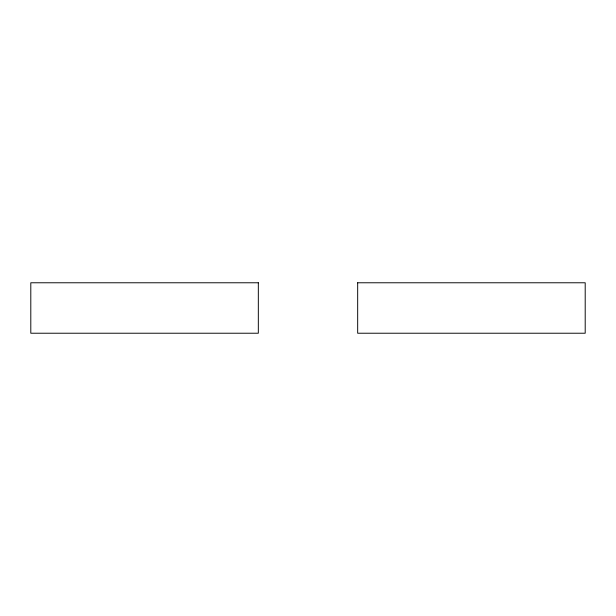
<?xml version="1.0" encoding="UTF-8"?>
<svg xmlns="http://www.w3.org/2000/svg" width="616" height="616" viewBox="0 0 616 616"><rect width="100%" height="100%" fill="white"/><g stroke="black" fill="none" stroke-linecap="round" stroke-linejoin="round"><path stroke-width="0.92" d="M357.673 282.775L357.673 333.225L585.2 333.225L585.2 282.775L357.673 282.775M258.327 282.775L30.8 282.775L30.8 333.225L258.327 333.225L258.327 282.775"/></g></svg>
